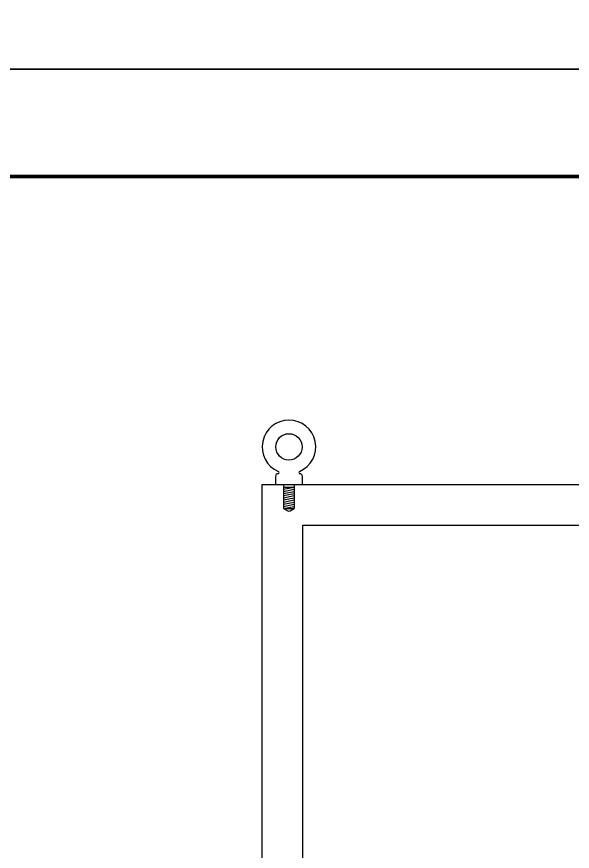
# Model space of a CAD drawing. Header units: millimetres. Extents: x 0 to 840, y -1485 to 297.
# Drawn here: x 125.8 to 177.6, y -370 to -292.1 of the extents above; entities that cross this region are included whole.
import ezdxf

# ---------------------------------------------------------------- set-up
doc = ezdxf.new("R2010")
doc.units = ezdxf.units.MM
doc.layers.add('MEMBRETE', color=7, linetype='Continuous')

# ---------------------------------------------------------------- blocks, each defined once
blk = doc.blocks.new('CANCAMO_8')
at = {"color": 2}
for p, q in [((-1.25, 0.75), (-1.25, 0)), ((-1.25, 0), (1.25, 0)), ((1.25, 0), (1.25, 0.75))]:
    blk.add_line(p, q, dxfattribs=at)
at = {"color": 3}
for p, q in [((-0.5, 0), (-0.5, -2.25)), ((0.5, 0), (0.5, -2.25)), ((-0.5, -0.25), (0.5, -0.25)), ((-0.5, -0.45), (0.5, -0.25)), ((-0.5, -0.65), (0.5, -0.45)), ((-0.5, -0.85), (0.5, -0.65)), ((-0.5, -1.05), (0.5, -0.85)), ((-0.5, -1.25), (0.5, -1.05)), ((-0.5, -1.45), (0.5, -1.25)), ((-0.5, -1.65), (0.5, -1.45)), ((-0.5, -1.85), (0.5, -1.65)), ((-0.5, -2.05), (0.5, -1.85)), ((-0.5, -2.25), (0.5, -2.05)), ((-0.5, -2.25), (0.5, -2.25)), ((-0.5, -2.25), (-0.112, -2.474)), ((0.112, -2.474), (0.5, -2.25))]:
    blk.add_line(p, q, dxfattribs=at)
at = {"color": 2}
blk.add_circle((0, 3.5), 1.23, dxfattribs=at)
for centre, radius, start, end in [((0, 3.5), 2.5, 293.22031, 246.77969), ((-1, 0.75), 0.25, 90, 180), ((-1.037, 1.104), 0.111, 289.35148, 70.64852), ((1.037, 1.104), 0.111, 109.35148, 250.64852), ((1, 0.75), 0.25, 0, 90)]:
    blk.add_arc(centre, radius, start, end, dxfattribs=at)
at = {"color": 3}
blk.add_arc((0, -2.25), 0.25, 243.43495, 296.56505, dxfattribs=at)

msp = doc.modelspace()

# ---------------------------------------------------------------- linework, layer by layer
for points in [[(0, -297), (420, -297), (420, 0), (0, 0)], [(0, -594), (420, -594), (420, -297), (0, -297)]]:
    msp.add_lwpolyline(points, close=True)
at = {"color": 5}
for points in [[(148.6457, -335.7301), (228.6457, -335.7301), (228.6457, -535.7301), (148.6457, -535.7301)], [(152.4557, -339.5401), (224.8357, -339.5401), (224.8357, -531.9201), (152.4557, -531.9201)]]:
    msp.add_lwpolyline(points, close=True, dxfattribs=at)
at = {"layer": 'MEMBRETE', "const_width": 0.3537}
msp.add_lwpolyline([(15, -584), (415, -584), (415, -307), (15, -307)], close=True, dxfattribs=at)

# ---------------------------------------------------------------- block references
msp.add_blockref('CANCAMO_8', (151.1457, -335.7301))

doc.saveas('drawing.dxf')
